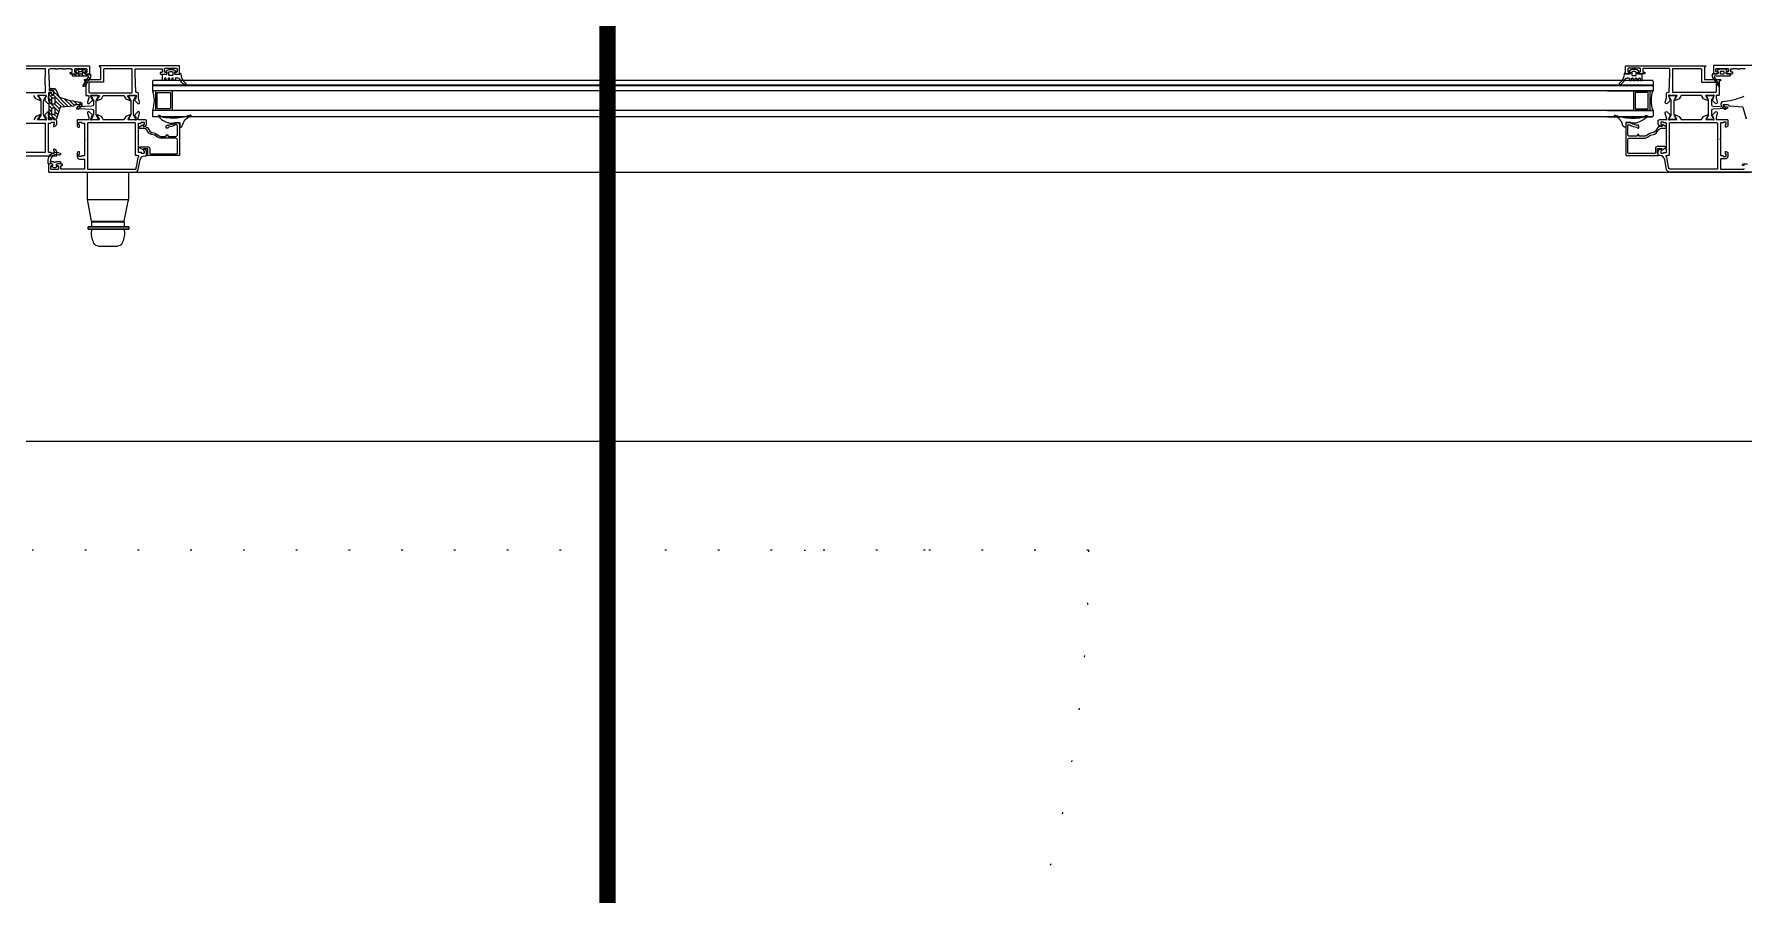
# Model space of a CAD drawing. Extents: x -9059 to 11889, y -1514 to 6575.
# Drawn here: x 3731.1 to 3835.6, y 3736.2 to 3788.8 of the extents above; entities that cross this region are included whole.
import ezdxf

# ---------------------------------------------------------------- set-up
doc = ezdxf.new("R2010")
doc.units = 0
doc.header["$LTSCALE"] = 25
doc.header["$MEASUREMENT"] = 0
doc.linetypes.add('DOT2', pattern=[0.125, 0, -0.125])
doc.linetypes.add('HIDDEN2', pattern=[4.7625, 3.175, -1.5875])
doc.layers.get('0').update_dxf_attribs({"color": 9, "lineweight": 9})
for name, color, linetype, lineweight in [('06D', 9, 'Continuous', 9), ('10', 9, 'Continuous', 9), ('15', 9, 'Continuous', 9), ('20', 9, 'DOT2', 9), ('21', 9, 'Continuous', 9)]:
    doc.layers.add(name, color=color, linetype=linetype, lineweight=lineweight)

# ---------------------------------------------------------------- blocks, each defined once
blk = doc.blocks.new('P-AH-01-101')
at = {"layer": '20'}
blk.add_lwpolyline([(-82.83, -6.65), (-3.58, -6.65)], dxfattribs=at)
at = {"layer": '20', "ltscale": 20}
for points in [[(-2.83, -6.65), (-72.83, -6.65)], [(-72.83, -6.65), (-3.58, -6.65)]]:
    blk.add_lwpolyline(points, dxfattribs=at)
at = {"layer": '20'}
blk.add_arc((-2.83, -6.65), 80, 180.0002, 269.9998, dxfattribs=at)
blk = doc.blocks.new('P-DOG-PORSCHE')
at = {"layer": '06D', "lineweight": 25, "ltscale": 0.5}
h = blk.add_hatch(dxfattribs=at)
h.set_pattern_fill('ANSI31', color=256, scale=0.05, angle=450, style=0)
h.set_pattern_definition([(225, (-191.06147, 133.83068), (-0.1122532, 0.1122532), [])])
edge = h.paths.add_edge_path(flags=16)
edge.add_arc((-9.78, 2.49), 0.025, 270, 360)
edge.add_line((-9.75, 2.49), (-9.75, 2.59))
edge.add_arc((-9.78, 2.59), 0.025, 0, 90)
edge.add_line((-9.78, 2.61), (-9.96, 2.61))
edge.add_arc((-9.96, 2.59), 0.025, 90, 180)
edge.add_line((-9.98, 2.59), (-9.98, 2.49))
edge.add_arc((-9.96, 2.49), 0.025, 180, 270)
edge.add_line((-9.96, 2.46), (-9.78, 2.46))
edge = h.paths.add_edge_path()
edge.add_arc((-9.58, 2.49), 0.035, 180, 270, ccw=False)
edge.add_line((-9.62, 2.49), (-9.62, 2.57))
edge.add_arc((-9.6, 2.57), 0.015, 137.8308, 180, ccw=False)
edge.add_line((-9.61, 2.58), (-9.57, 2.63))
edge.add_arc((-9.6, 2.65), 0.04, 316.3869, 422.9563)
edge.add_line((-9.58, 2.69), (-9.67, 2.73))
edge.add_arc((-9.75, 2.58), 0.175, 62.9563, 90)
edge.add_line((-9.75, 2.75), (-9.98, 2.75))
edge.add_arc((-9.98, 2.58), 0.175, 90, 117.0437)
edge.add_line((-10.06, 2.73), (-10.15, 2.69))
edge.add_arc((-10.13, 2.65), 0.04, 117.0437, 223.6131)
edge.add_line((-10.16, 2.63), (-10.12, 2.58))
edge.add_arc((-10.13, 2.57), 0.015, 0, 42.1692, ccw=False)
edge.add_line((-10.12, 2.57), (-10.12, 2.49))
edge.add_arc((-10.15, 2.49), 0.035, 270, 360, ccw=False)
edge.add_line((-10.15, 2.46), (-10.43, 2.46))
edge.add_arc((-10.43, 2.42), 0.04, 90, 180)
edge.add_line((-10.47, 2.42), (-10.47, 2.27))
edge.add_arc((-10.42, 2.27), 0.05, 180, 220.0348)
edge.add_line((-10.46, 2.24), (-10.09, 1.71))
edge.add_arc((-10.06, 1.73), 0.04, 220.0348, 393.0043)
edge.add_line((-10.02, 1.75), (-10.34, 2.26))
edge.add_arc((-10.29, 2.29), 0.06, 33.8544, 213.0043, ccw=False)
edge.add_line((-10.24, 2.33), (-9.4, 2.33))
edge.add_arc((-9.4, 2.37), 0.04, 270, 360)
edge.add_line((-9.36, 2.37), (-9.36, 2.42))
edge.add_arc((-9.4, 2.42), 0.04, 360, 450)
edge.add_line((-9.4, 2.46), (-9.58, 2.46))
h = blk.add_hatch(dxfattribs=at)
h.set_pattern_fill('ANSI31', color=256, scale=0.05, style=0)
h.set_pattern_definition([(225, (-8.60164, -248.68329), (0.1122532, -0.1122532), [])])
h.paths.add_polyline_path([(-9.73, 0.31), (-9.91, 0.49, -0.203536), (-9.94, 0.56), (-9.94, 0.64, -0.380587), (-9.86, 0.74, 0.061836), (-8.6, 1.04, 0.189764), (-8.54, 1.09), (-8.35, 1.52, -0.285747), (-8.26, 1.58), (-7.97, 1.58, -0.414214), (-7.95, 1.56), (-7.95, 1.47, -0.414214), (-7.97, 1.45), (-8.19, 1.45, 0.414214), (-8.22, 1.41), (-8.22, 1.22, 0.414214), (-8.2, 1.2), (-8.12, 1.2, 0.414214), (-8.09, 1.22), (-8.09, 1.26, -0.414214), (-8.06, 1.29), (-8, 1.29, -0.296563), (-7.98, 1.28), (-7.92, 1.14, -0.104779), (-7.9, 1.07), (-7.9, 0.99, 0.081633), (-7.9, 0.01), (-7.9, -0.07, -0.104779), (-7.92, -0.14), (-7.98, -0.28, -0.296563), (-8, -0.29), (-8.06, -0.29, -0.414214), (-8.09, -0.26), (-8.09, -0.23, 0.414214), (-8.12, -0.2), (-8.2, -0.2, 0.414214), (-8.22, -0.23), (-8.22, -0.29, -0.414214), (-8.25, -0.31), (-8.34, -0.31, -0.328426), (-8.39, -0.28), (-8.61, 0.43, 0.309555), (-8.63, 0.44), (-9.44, 0.5, -0.394287), (-9.45, 0.52, 0.364538), (-9.5, 0.57, 0.068684), (-9.8, 0.58, 0.950368), (-9.79, 0.54, -0.000002), (-9.79, 0.54), (-9.64, 0.39, -0.999219)])
h.paths.add_polyline_path([(-8.29, 0.64), (-8.29, 0.98, -0.414214), (-8.26, 1.01), (-8.13, 1.01, -0.414214), (-8.1, 0.98), (-8.1, 0.64, -0.414214), (-8.13, 0.61), (-8.26, 0.61, -0.414214)], flags=16)
h.paths.add_polyline_path([(-8.26, 0.39), (-8.13, 0.39, -0.414214), (-8.1, 0.36), (-8.1, 0.02, -0.414214), (-8.13, -0.01), (-8.26, -0.01, -0.414214), (-8.29, 0.02), (-8.29, 0.36, -0.414214)], flags=16)
for p, q in [((-12.78, -3.54), (-12.78, -5.15)), ((-10.28, -5.15), (-10.28, -3.54)), ((-12.78, -5.24), (-10.29, -5.24)), ((-12.53, -6.54), (-12.77, -5.32)), ((-10.53, -6.54), (-10.3, -5.32)), ((-12.8, -6.88), (-10.33, -6.88)), ((-12.8, -6.88, 0), (-10.33, -6.88, 0)), ((-10.33, -7.03), (-12.8, -7.03)), ((-10.33, -7.03, 0), (-12.8, -7.03, 0)), ((-10.53, -6.54), (-12.53, -6.54)), ((-12.53, -6.58), (-12.53, -6.88)), ((-10.53, -6.58), (-12.53, -6.58)), ((-12.53, -6.58, 0), (-12.53, -6.88, 0)), ((-10.53, -6.58, 0), (-12.53, -6.58, 0)), ((-12.53, -7.03), (-12.53, -7.17)), ((-12.53, -7.03, 0), (-12.53, -7.17, 0)), ((-10.53, -6.58), (-10.53, -6.88)), ((-10.53, -6.58, 0), (-10.53, -6.88, 0)), ((-10.53, -7.03), (-10.53, -7.17)), ((-10.53, -7.03, 0), (-10.53, -7.17, 0)), ((-10.95, -8.06, 0), (-12.12, -8.06, 0))]:
    blk.add_line(p, q, dxfattribs=at)
for points in [[(-15.98, 2.47, -0.220745), (-16.29, 1.88, 0.651907), (-16.23, 1.81, 0.176952), (-15.94, 2.13, -0.281357), (-15.8, 2.21), (-15.72, 2.21), (-15.7, 2.21), (-15.7, 2.21), (-15.69, 2.21), (-15.68, 2.21), (-15.67, 2.21), (-15.67, 2.2), (-15.66, 2.19), (-15.66, 2.19), (-15.65, 2.18), (-15.65, 2.16), (-15.65, 2.09), (-15.65, 2.09), (-15.65, 2.08), (-15.65, 2.08), (-15.65, 2.08), (-15.65, 2.08), (-15.64, 2.07), (-15.64, 2.07), (-15.64, 2.07), (-15.63, 2.07), (-15.55, 2.07), (-15.55, 2.07), (-15.55, 2.07), (-15.54, 2.07), (-15.54, 2.07), (-15.54, 2.08), (-15.54, 2.08), (-15.53, 2.08), (-15.53, 2.08), (-15.53, 2.09), (-15.53, 2.16), (-15.53, 2.17), (-15.53, 2.18), (-15.53, 2.19), (-15.52, 2.19), (-15.52, 2.2), (-15.51, 2.21), (-15.5, 2.21), (-15.5, 2.21), (-15.48, 2.21), (-15.48, 2.21), (-15.47, 2.21), (-15.46, 2.21), (-15.45, 2.21), (-15.45, 2.2), (-15.44, 2.19), (-15.44, 2.19), (-15.43, 2.18), (-15.43, 2.16), (-15.43, 2.09), (-15.43, 2.09), (-15.43, 2.08), (-15.43, 2.08), (-15.43, 2.08), (-15.43, 2.08), (-15.42, 2.07), (-15.42, 2.07), (-15.42, 2.07), (-15.41, 2.07), (-15.33, 2.07), (-15.33, 2.07), (-15.33, 2.07), (-15.32, 2.07), (-15.32, 2.07), (-15.32, 2.08), (-15.32, 2.08), (-15.31, 2.08), (-15.31, 2.08), (-15.31, 2.09), (-15.31, 2.16), (-15.31, 2.17), (-15.31, 2.18), (-15.31, 2.19), (-15.3, 2.19), (-15.3, 2.2), (-15.29, 2.21), (-15.28, 2.21), (-15.28, 2.21), (-15.26, 2.21), (-15.26, 2.21), (-15.25, 2.21), (-15.24, 2.21), (-15.23, 2.21), (-15.23, 2.2), (-15.22, 2.19), (-15.22, 2.19), (-15.21, 2.18), (-15.21, 2.16), (-15.21, 2.09), (-15.21, 2.09), (-15.21, 2.08), (-15.21, 2.08), (-15.21, 2.08), (-15.21, 2.08), (-15.2, 2.07), (-15.2, 2.07), (-15.2, 2.07), (-15.19, 2.07), (-15.11, 2.07), (-15.11, 2.07), (-15.11, 2.07), (-15.1, 2.07), (-15.1, 2.07), (-15.1, 2.08), (-15.1, 2.08), (-15.09, 2.08), (-15.09, 2.08), (-15.09, 2.09), (-15.09, 2.16), (-15.09, 2.17), (-15.09, 2.18), (-15.09, 2.19), (-15.08, 2.19), (-15.08, 2.2), (-15.07, 2.21), (-15.06, 2.21), (-15.06, 2.21), (-15.04, 2.21), (-15.04, 2.21), (-15.03, 2.21), (-15.02, 2.21), (-15.01, 2.21), (-15.01, 2.2), (-15, 2.19), (-15, 2.19), (-14.99, 2.18), (-14.99, 2.16), (-14.99, 2.09), (-14.99, 2.09), (-14.99, 2.08), (-14.99, 2.08), (-14.99, 2.08), (-14.99, 2.08), (-14.98, 2.07), (-14.98, 2.07), (-14.98, 2.07), (-14.97, 2.07), (-14.89, 2.07), (-14.89, 2.07), (-14.89, 2.07), (-14.88, 2.07), (-14.88, 2.07), (-14.88, 2.08), (-14.88, 2.08), (-14.87, 2.08), (-14.87, 2.08), (-14.87, 2.09), (-14.87, 2.43, 0.414214), (-14.9, 2.46), (-15.13, 2.46, -0.414214), (-15.16, 2.49), (-15.16, 2.55, -0.291535), (-15.15, 2.57), (-15.1, 2.59, 0.613042), (-15.1, 2.65), (-15.22, 2.72, 0.127095), (-15.28, 2.73), (-15.48, 2.73, 0.127095), (-15.55, 2.72), (-15.66, 2.66, 0.585233), (-15.66, 2.59), (-15.61, 2.56, -0.167811), (-15.6, 2.55), (-15.6, 2.49, -0.414214), (-15.63, 2.46), (-15.93, 2.46), (-15.93, 2.52, 0.394677), (-15.98, 2.47)], [(-7.9, 0.01, -0.081633), (-7.9, 0.99), (-7.9, 1.07, 0.104779), (-7.92, 1.14), (-7.98, 1.28, 0.296563), (-8, 1.29), (-8.06, 1.29, 0.414214), (-8.09, 1.26), (-8.09, 1.22, -0.414214), (-8.12, 1.2), (-8.2, 1.2, -0.414214), (-8.22, 1.22), (-8.22, 1.41, -0.414214), (-8.19, 1.45), (-7.97, 1.45, 0.414214), (-7.95, 1.47), (-7.95, 1.56, 0.414214), (-7.97, 1.58), (-8.26, 1.58, 0.285747), (-8.35, 1.52), (-8.54, 1.09, -0.189764), (-8.6, 1.04, -0.061836), (-9.86, 0.74, 0.380587), (-9.94, 0.64), (-9.94, 0.56, 0.203536), (-9.91, 0.49), (-9.73, 0.31, 0.999219), (-9.64, 0.39), (-9.79, 0.54, -0.950364), (-9.8, 0.58, -0.068684), (-9.5, 0.57, -0.364538), (-9.45, 0.52, 0.394287), (-9.44, 0.5), (-8.63, 0.44, -0.309555), (-8.61, 0.43), (-8.39, -0.28, 0.328426), (-8.34, -0.31), (-8.25, -0.31, 0.414214), (-8.22, -0.29), (-8.22, -0.23, -0.414214), (-8.2, -0.2), (-8.12, -0.2, -0.414214), (-8.09, -0.23), (-8.09, -0.26, 0.414214), (-8.06, -0.29), (-8, -0.29, 0.296563), (-7.98, -0.28), (-7.92, -0.14, 0.104779), (-7.9, -0.07), (-7.9, 0.01)]]:
    blk.add_lwpolyline(points, format="xyb", dxfattribs=at)
for points in [[(-9.58, 2.46, -0.414214), (-9.62, 2.49), (-9.62, 2.57, -0.186103), (-9.61, 2.58), (-9.57, 2.63, 0.501687), (-9.58, 2.69), (-9.67, 2.73, 0.118551), (-9.75, 2.75), (-9.98, 2.75, 0.118551), (-10.06, 2.73), (-10.15, 2.69, 0.501687), (-10.16, 2.63), (-10.12, 2.58, -0.186103), (-10.12, 2.57), (-10.12, 2.49, -0.414214), (-10.15, 2.46), (-10.43, 2.46, 0.414214), (-10.47, 2.42), (-10.47, 2.27, 0.176484), (-10.46, 2.24), (-10.09, 1.71, 0.940455), (-10.02, 1.75), (-10.34, 2.26, -0.992608), (-10.24, 2.33), (-9.4, 2.33, 0.414214), (-9.36, 2.37), (-9.36, 2.42, 0.414214), (-9.4, 2.46)], [(-9.78, 2.46, 0.414214), (-9.75, 2.49), (-9.75, 2.59, 0.414214), (-9.78, 2.61), (-9.96, 2.61, 0.414214), (-9.98, 2.59), (-9.98, 2.49, 0.414214), (-9.96, 2.46)], [(-13.12, 0.88), (-13.22, 1.07, -0.131652), (-13.23, 1.08), (-13.23, 1.11, -0.414214), (-13.2, 1.14), (-12.84, 1.14, -0.414214), (-12.81, 1.11), (-12.81, 1.08, -0.131652), (-12.81, 1.07), (-12.92, 0.88, 0.131652), (-12.93, 0.83), (-12.93, -0.02, 0.131652), (-12.92, -0.07), (-12.81, -0.25, -0.131652), (-12.81, -0.27), (-12.81, -0.29, -0.414214), (-12.84, -0.32), (-13.2, -0.32, -0.414214), (-13.23, -0.29), (-13.23, -0.27, -0.131652), (-13.22, -0.25), (-13.12, -0.07, 0.131652), (-13.1, -0.02), (-13.1, 0.83, 0.131652)], [(-10.55, 0.32, 0.403142), (-10.65, 0.22), (-10.65, -0.02, 0.131652), (-10.63, -0.07), (-10.53, -0.25, -0.131652), (-10.52, -0.27), (-10.52, -0.29, -0.414214), (-10.55, -0.32), (-10.91, -0.32, -0.414214), (-10.94, -0.29), (-10.94, -0.27, -0.131652), (-10.94, -0.25), (-10.83, -0.07, 0.131652), (-10.82, -0.02), (-10.82, 0.83, 0.131652), (-10.83, 0.88), (-10.94, 1.07, -0.131652), (-10.94, 1.08), (-10.94, 1.11, -0.414214), (-10.91, 1.14), (-10.55, 1.14, -0.414214), (-10.52, 1.11), (-10.52, 1.08, -0.131652), (-10.53, 1.07), (-10.63, 0.88, 0.131652), (-10.65, 0.83), (-10.65, 0.59, 0.403142), (-10.55, 0.49), (-9.69, 0.46, -0.962756), (-9.69, 0.36)], [(-7.43, -0.02, 0.131652), (-7.42, -0.07), (-7.31, -0.25, -0.131652), (-7.31, -0.27), (-7.31, -0.29, -0.414214), (-7.34, -0.32), (-7.7, -0.32, -0.414214), (-7.73, -0.29), (-7.73, -0.27, -0.131652), (-7.72, -0.25), (-7.62, -0.07, 0.131652), (-7.6, -0.02), (-7.6, 0.83, 0.131652), (-7.62, 0.88), (-7.72, 1.07, -0.131652), (-7.73, 1.08), (-7.73, 1.11, -0.414214), (-7.7, 1.14), (-7.34, 1.14, -0.414214), (-7.31, 1.11), (-7.31, 1.08, -0.131652), (-7.31, 1.07), (-7.42, 0.88, 0.131652), (-7.43, 0.83)], [(-8.29, 0.64, 0.414214), (-8.26, 0.61), (-8.13, 0.61, 0.414214), (-8.1, 0.64), (-8.1, 0.98, 0.414214), (-8.13, 1.01), (-8.26, 1.01, 0.414214), (-8.29, 0.98)], [(-15.92, -0.53), (-15.92, -0.75, -0.414214), (-15.95, -0.78), (-15.98, -0.78, -0.356389), (-16.08, -0.7, 0.262181), (-16.6, -0.11, -0.316752), (-16.62, -0.08, -0.499585), (-16.58, -0.05, 0.048291), (-16.02, -0.2, 0.086497), (-14.92, -0.19, 0.16681), (-14.7, -0.08, -0.169383), (-14.68, -0.07), (-14.66, -0.06, -0.513067), (-14.62, -0.13, -0.159858), (-15.19, -0.51, -0.178819), (-15.56, -0.53), (-15.58, -0.52, 0.13005), (-15.63, -0.5), (-15.89, -0.5, 0.414214)]]:
    blk.add_lwpolyline(points, format="xyb", close=True, dxfattribs=at)
at = {"layer": '06D'}
for points in [[(-13.18, -3.54), (-111.94, -3.53)], [(-118, -20), (-2, -20)]]:
    blk.add_lwpolyline(points, dxfattribs=at)
at = {"layer": '06D', "lineweight": 25, "ltscale": 0.5, "elevation": 0}
blk.add_lwpolyline([(-10.33, -6.88), (-12.8, -6.88), (-12.8, -7.03), (-10.33, -7.03)], close=True, dxfattribs=at)
at = {"layer": '06D', "lineweight": 25, "ltscale": 0.5}
for centre, radius, start, end in [((-11.88, -5.15), 0.9, 180, 190.8855), ((-11.18, -5.15), 0.9, 349.1145, 0), ((-11.14, -7.27, 0), 1.4, 176.0974, 206.7398), ((-11.93, -7.27, 0), 1.4, 333.2602, 3.9026), ((-12.12, -7.76, 0), 0.3, 206.7398, 270), ((-10.95, -7.76, 0), 0.3, 270, 333.2602)]:
    blk.add_arc(centre, radius, start, end, dxfattribs=at)
at = {"layer": '10', "lineweight": 25, "ltscale": 0.5}
for p, q in [((-103.22, 1.44), (-106, 1.44)), ((-104.8, 1.44), (-104.8, 0.24)), ((-15.45, 1.44), (-15.45, 0.24)), ((-14.45, 1.44), (-14.45, 0.24)), ((-103.22, 0.24), (-106, 0.24)), ((-103.22, -0.16), (-105.95, -0.16)), ((-103.22, -0.16), (-105.49, -0.16))]:
    blk.add_line(p, q, dxfattribs=at)
for points in [[(-117.69, 2.98), (-109.71, 2.98, -0.414214), (-109.7, 2.97), (-109.7, 2.49, -0.414214), (-109.71, 2.48), (-109.93, 2.48, -0.414214), (-110, 2.55), (-110, 2.57, -0.414214), (-109.99, 2.58), (-109.89, 2.58, 0.414214), (-109.84, 2.63), (-109.84, 2.75, 0.414214), (-109.89, 2.8), (-110.56, 2.8, 0.414214), (-110.61, 2.75), (-110.61, 2.63, 0.414214), (-110.56, 2.58), (-110.46, 2.58, -0.414214), (-110.45, 2.57), (-110.45, 2.55, -0.414214), (-110.52, 2.48), (-110.83, 2.48, -0.414214), (-110.88, 2.53), (-110.88, 2.58), (-110.78, 2.58, 0.414214), (-110.75, 2.61), (-110.75, 2.78), (-110.88, 2.78), (-110.88, 2.79), (-111.15, 2.79), (-111.15, 2.78), (-111.3, 2.78), (-111.3, 2.79), (-111.63, 2.79)], [(-106.94, 1.34, -0.459137), (-106.98, 1.37), (-107.03, 2.47), (-107.03, 2.74, -0.414214), (-106.98, 2.79), (-105.4, 2.79, -0.414214), (-105.37, 2.76), (-105.37, 2.6, -0.414214), (-105.4, 2.57), (-105.5, 2.57), (-105.5, 2.52, 0.414214), (-105.45, 2.47), (-105.14, 2.47, 0.414214), (-105.07, 2.54), (-105.07, 2.56, 0.414214), (-105.08, 2.57), (-105.18, 2.57, -0.414214), (-105.23, 2.62), (-105.23, 2.77, -0.414214), (-105.18, 2.82), (-104.51, 2.82, -0.414214), (-104.46, 2.77), (-104.46, 2.62, -0.414214), (-104.51, 2.57), (-104.61, 2.57, 0.414214), (-104.62, 2.56), (-104.62, 2.54, 0.414214), (-104.55, 2.47), (-104.33, 2.47, 0.414214), (-104.32, 2.48), (-104.32, 2.96, 0.414214), (-104.33, 2.97), (-109.19, 2.97, 0.535184), (-109.22, 2.93), (-109.2, 2.89), (-109.17, 2.89, -0.414214), (-109.14, 2.86), (-109.14, 2.15, -0.414214), (-109.17, 2.12), (-110.11, 2.12, 0.535184), (-110.14, 2.08), (-110.13, 2.06, 0.302776), (-110.1, 2.04), (-110.07, 2.04, -0.414214), (-110.04, 2.01), (-110.04, 1.18, 0.414214), (-110.01, 1.15), (-109.89, 1.15, -0.414214), (-109.86, 1.12), (-109.86, 1), (-109.93, 0.74, 0.700084), (-109.82, 0.66), (-109.8, 0.68), (-109.63, 0.85, 0.607471), (-109.65, 0.91, -0.283637), (-109.67, 0.93), (-109.72, 1.11, -1.229391), (-109.67, 1.15), (-109.2, 1.15), (-109.36, 0.88, 0.859449), (-109.33, 0.85), (-109.08, 0.95), (-108.96, 1.15), (-107.72, 1.15), (-107.6, 0.95), (-107.35, 0.85, 0.859449), (-107.32, 0.88), (-107.48, 1.15), (-107.01, 1.15, -1.229391), (-106.96, 1.11), (-107.01, 0.93, -0.283637), (-107.03, 0.91, 0.607471), (-107.05, 0.85), (-106.88, 0.68), (-106.86, 0.66, 0.700084), (-106.75, 0.74), (-106.82, 1), (-106.82, 1.25, 0.474196), (-106.94, 1.34)], [(-104.24, 2.47, 0.220745), (-103.93, 1.88, -0.651907), (-103.98, 1.81, -0.176952), (-104.28, 2.13, 0.281357), (-104.42, 2.22), (-104.5, 2.22), (-104.51, 2.22), (-104.52, 2.22), (-104.53, 2.21), (-104.54, 2.21), (-104.54, 2.21), (-104.55, 2.2), (-104.55, 2.19), (-104.56, 2.19), (-104.56, 2.18), (-104.56, 2.17), (-104.56, 2.09), (-104.56, 2.09), (-104.56, 2.08), (-104.57, 2.08), (-104.57, 2.08), (-104.57, 2.08), (-104.57, 2.07), (-104.57, 2.07), (-104.58, 2.07), (-104.58, 2.07), (-104.66, 2.07), (-104.67, 2.07), (-104.67, 2.07), (-104.67, 2.07), (-104.68, 2.07), (-104.68, 2.08), (-104.68, 2.08), (-104.68, 2.08), (-104.68, 2.08), (-104.68, 2.09), (-104.68, 2.17), (-104.68, 2.17), (-104.69, 2.18), (-104.69, 2.19), (-104.69, 2.19), (-104.7, 2.2), (-104.7, 2.21), (-104.71, 2.21), (-104.72, 2.21), (-104.73, 2.22), (-104.74, 2.22), (-104.75, 2.21), (-104.76, 2.21), (-104.76, 2.21), (-104.77, 2.2), (-104.77, 2.19), (-104.78, 2.19), (-104.78, 2.18), (-104.78, 2.17), (-104.78, 2.09), (-104.78, 2.09), (-104.78, 2.08), (-104.79, 2.08), (-104.79, 2.08), (-104.79, 2.08), (-104.79, 2.07), (-104.79, 2.07), (-104.8, 2.07), (-104.8, 2.07), (-104.88, 2.07), (-104.89, 2.07), (-104.89, 2.07), (-104.89, 2.07), (-104.9, 2.07), (-104.9, 2.08), (-104.9, 2.08), (-104.9, 2.08), (-104.9, 2.08), (-104.9, 2.09), (-104.9, 2.17), (-104.9, 2.17), (-104.91, 2.18), (-104.91, 2.19), (-104.91, 2.19), (-104.92, 2.2), (-104.92, 2.21), (-104.93, 2.21), (-104.94, 2.21), (-104.95, 2.22), (-104.96, 2.22), (-104.97, 2.21), (-104.98, 2.21), (-104.98, 2.21), (-104.99, 2.2), (-104.99, 2.19), (-105, 2.19), (-105, 2.18), (-105, 2.17), (-105, 2.09), (-105, 2.09), (-105, 2.08), (-105.01, 2.08), (-105.01, 2.08), (-105.01, 2.08), (-105.01, 2.07), (-105.01, 2.07), (-105.02, 2.07), (-105.02, 2.07), (-105.1, 2.07), (-105.11, 2.07), (-105.11, 2.07), (-105.11, 2.07), (-105.12, 2.07), (-105.12, 2.08), (-105.12, 2.08), (-105.12, 2.08), (-105.12, 2.08), (-105.12, 2.09), (-105.12, 2.17), (-105.12, 2.17), (-105.13, 2.18), (-105.13, 2.19), (-105.13, 2.19), (-105.14, 2.2), (-105.14, 2.21), (-105.15, 2.21), (-105.16, 2.21), (-105.17, 2.22), (-105.18, 2.22), (-105.19, 2.21), (-105.2, 2.21), (-105.2, 2.21), (-105.21, 2.2), (-105.21, 2.19), (-105.22, 2.19), (-105.22, 2.18), (-105.22, 2.17), (-105.22, 2.09), (-105.22, 2.09), (-105.22, 2.08), (-105.23, 2.08), (-105.23, 2.08), (-105.23, 2.08), (-105.23, 2.07), (-105.23, 2.07), (-105.24, 2.07), (-105.24, 2.07), (-105.32, 2.07), (-105.33, 2.07), (-105.33, 2.07), (-105.33, 2.07), (-105.34, 2.07), (-105.34, 2.08), (-105.34, 2.08), (-105.34, 2.08), (-105.34, 2.08), (-105.34, 2.09), (-105.34, 2.43, -0.414214), (-105.31, 2.46), (-105.08, 2.46, 0.414214), (-105.05, 2.49), (-105.05, 2.55, 0.291535), (-105.06, 2.57), (-105.11, 2.59, -0.613042), (-105.11, 2.65), (-105, 2.72, -0.127095), (-104.93, 2.73), (-104.73, 2.73, -0.127095), (-104.67, 2.72), (-104.56, 2.66, -0.585233), (-104.56, 2.59), (-104.61, 2.57, 0.167811), (-104.61, 2.55), (-104.61, 2.49, 0.414214), (-104.58, 2.46), (-104.29, 2.46), (-104.29, 2.52, -0.394677), (-104.24, 2.47)], [(-13.28, 1.34, 0.459137), (-13.24, 1.37), (-13.19, 2.46), (-13.19, 2.73, 0.414214), (-13.24, 2.78), (-14.82, 2.78, 0.414214), (-14.85, 2.75), (-14.85, 2.59, 0.414214), (-14.82, 2.56), (-14.72, 2.56), (-14.72, 2.51, -0.414214), (-14.77, 2.46), (-15.08, 2.46, -0.414214), (-15.15, 2.53), (-15.15, 2.55, -0.414214), (-15.14, 2.56), (-15.04, 2.56, 0.414214), (-14.99, 2.61), (-14.99, 2.76, 0.414214), (-15.04, 2.81), (-15.71, 2.81, 0.414214), (-15.76, 2.76), (-15.76, 2.61, 0.414214), (-15.71, 2.56), (-15.61, 2.56, -0.414214), (-15.6, 2.55), (-15.6, 2.53, -0.414214), (-15.67, 2.46), (-15.89, 2.46, -0.414214), (-15.9, 2.47), (-15.9, 2.95, -0.414214), (-15.89, 2.96), (-11.02, 2.96, -0.535184), (-11, 2.93), (-11.02, 2.89), (-11.05, 2.89, 0.414214), (-11.08, 2.86), (-11.08, 2.14, 0.414214), (-11.05, 2.11), (-10.1, 2.11, -0.535184), (-10.08, 2.08), (-10.09, 2.05, -0.302776), (-10.12, 2.04), (-10.15, 2.04, 0.414214), (-10.18, 2.01), (-10.18, 1.17, -0.414214), (-10.21, 1.14), (-10.33, 1.14, 0.414214), (-10.36, 1.11), (-10.36, 1), (-10.29, 0.74, -0.700084), (-10.39, 0.66), (-10.41, 0.68), (-10.58, 0.85, -0.607471), (-10.57, 0.91, 0.283637), (-10.54, 0.93), (-10.49, 1.11, 1.229391), (-10.54, 1.14), (-11.02, 1.14), (-10.86, 0.88, -0.859449), (-10.89, 0.85), (-11.13, 0.94), (-11.25, 1.14), (-12.5, 1.14), (-12.62, 0.94), (-12.87, 0.85, -0.859449), (-12.9, 0.88), (-12.73, 1.14), (-13.21, 1.14, 1.229391), (-13.26, 1.11), (-13.21, 0.93, 0.283637), (-13.19, 0.91, -0.607471), (-13.17, 0.85), (-13.34, 0.68), (-13.36, 0.66, -0.700084), (-13.47, 0.74), (-13.4, 1), (-13.4, 1.24, -0.474196), (-13.28, 1.34)], [(-2.41, 2.96), (-10.39, 2.96, 0.414214), (-10.4, 2.95), (-10.4, 2.47, 0.414214), (-10.39, 2.46), (-10.17, 2.46, 0.414214), (-10.1, 2.53), (-10.1, 2.55, 0.414214), (-10.11, 2.56), (-10.21, 2.56, -0.414214), (-10.26, 2.61), (-10.26, 2.73, -0.414214), (-10.21, 2.78), (-9.54, 2.78, -0.414214), (-9.49, 2.73), (-9.49, 2.61, -0.414214), (-9.54, 2.56), (-9.64, 2.56, 0.414214), (-9.65, 2.55), (-9.65, 2.53, 0.414214), (-9.58, 2.46), (-9.27, 2.46, 0.414214), (-9.22, 2.51), (-9.22, 2.56), (-9.32, 2.56, -0.414214), (-9.35, 2.59), (-9.35, 2.76), (-9.22, 2.76), (-9.22, 2.77), (-8.95, 2.77), (-8.95, 2.76), (-8.8, 2.76), (-8.8, 2.77), (-8.47, 2.77), (-8.47, 2.76), (-8.32, 2.76), (-8.32, 2.77), (-8, 2.77, -0.425337), (-7.9, 2.67), (-7.95, 1.48, -0.403083), (-7.98, 1.45), (-8.1, 1.45, 0.414214), (-8.22, 1.33), (-8.22, 1.24, 0.414214), (-8.12, 1.14), (-8.11, 1.14, 0.414214), (-8.1, 1.15), (-8.1, 1.3, -0.414214), (-8.07, 1.33), (-7.93, 1.33, -0.414214), (-7.9, 1.3), (-7.9, 1), (-7.97, 0.74, 0.700084), (-7.86, 0.66), (-7.84, 0.68), (-7.67, 0.85, 0.607471), (-7.69, 0.91, -0.283637), (-7.71, 0.93), (-7.76, 1.11, -1.229391), (-7.71, 1.14), (-7.23, 1.14), (-7.4, 0.88, 0.859449), (-7.37, 0.85), (-7.12, 0.94), (-7, 1.14)], [(-111.55, 1.11, 0.189764), (-111.5, 1.06, 0.061836), (-110.24, 0.75, -0.380587), (-110.15, 0.65), (-110.15, 0.57, -0.203536), (-110.18, 0.5), (-110.37, 0.32, -0.999219), (-110.45, 0.4), (-110.3, 0.55, 0.950364), (-110.3, 0.59, 0.068684), (-110.6, 0.58, 0.364538), (-110.64, 0.53, -0.394287), (-110.66, 0.51), (-111.46, 0.45, 0.309555), (-111.49, 0.44), (-111.7, -0.27, -0.328426)], [(-111.57, -3.16, -0.414214), (-111.54, -3.13), (-111.47, -3.13), (-111.47, -3.08, 0.414214), (-111.52, -3.03), (-111.77, -3.03, 0.414214)], [(-112.29, -3.53), (-107.02, -3.53, 0.363975), (-106.82, -3.37), (-106.72, -2.78, -0.36397), (-106.42, -2.53), (-106.35, -2.53, 0.414214), (-106.32, -2.5), (-106.32, -2.28, 0.414214), (-106.47, -2.13), (-106.51, -2.13, 0.414214), (-106.52, -2.14), (-106.52, -2.21, 0.366034), (-106.49, -2.24, -0.365977), (-106.47, -2.26), (-106.47, -2.35, -0.414214), (-106.5, -2.38), (-106.61, -2.38, -0.365977), (-106.64, -2.36, 0.365977), (-106.67, -2.33), (-106.79, -2.33, -0.414214), (-106.82, -2.3), (-106.82, -1.46), (-106.85, -1.43), (-106.82, -1.4), (-106.82, -0.56, -0.414214), (-106.79, -0.53), (-106.67, -0.53, 0.365977), (-106.64, -0.51, -0.365977), (-106.61, -0.48), (-106.5, -0.48, -0.414214), (-106.47, -0.51), (-106.47, -0.6, -0.365977), (-106.49, -0.63, 0.366034), (-106.52, -0.66), (-106.52, -0.72, 0.414214), (-106.51, -0.73), (-106.47, -0.73, 0.414214), (-106.32, -0.58), (-106.32, -0.41, 0.414214), (-106.4, -0.33), (-106.82, -0.33, -0.493043), (-106.85, -0.3), (-106.75, 0.07, 0.700084), (-106.86, 0.15), (-106.88, 0.13), (-107.05, -0.04, 0.607471), (-107.03, -0.1, -0.283637), (-107.01, -0.12), (-106.96, -0.3, -1.229391), (-107.01, -0.33), (-107.43, -0.33, -0.585524), (-107.46, -0.29), (-107.32, -0.07, 0.713664), (-107.35, -0.04), (-107.6, -0.14), (-107.71, -0.32, -0.261412), (-107.73, -0.33), (-108.95, -0.33, -0.261412), (-108.97, -0.32), (-109.08, -0.14), (-109.33, -0.04, 0.713664), (-109.36, -0.07), (-109.22, -0.29, -0.585524), (-109.25, -0.33), (-109.67, -0.33, -1.229391), (-109.72, -0.3), (-109.67, -0.12, -0.283637), (-109.65, -0.1, 0.607471), (-109.63, -0.04), (-109.8, 0.13), (-109.82, 0.15, 0.700084), (-109.93, 0.07), (-109.86, -0.19), (-109.86, -0.3, -0.414214), (-109.89, -0.33), (-110.54, -0.33, 0.414214), (-110.57, -0.36), (-110.57, -0.68, 0.414222), (-110.47, -0.78), (-110.43, -0.78, 0.414214), (-110.42, -0.77), (-110.42, -0.66, 0.366034), (-110.44, -0.63, -0.365977), (-110.47, -0.6), (-110.47, -0.51, -0.414214), (-110.44, -0.48), (-110.33, -0.48, -0.365977), (-110.3, -0.51, 0.365977), (-110.27, -0.53), (-110.15, -0.53, -0.414214), (-110.12, -0.56), (-110.12, -1.5), (-110.09, -1.53), (-110.12, -1.56), (-110.12, -2.5, -0.414214), (-110.15, -2.53), (-110.27, -2.53, 0.365977), (-110.3, -2.56, -0.365977), (-110.33, -2.58), (-110.44, -2.58, -0.414214), (-110.47, -2.55), (-110.47, -2.46, -0.365977), (-110.44, -2.44, 0.366034), (-110.42, -2.41), (-110.42, -2.29, 0.414214), (-110.43, -2.28), (-110.47, -2.28, 0.414214), (-110.57, -2.38), (-110.57, -2.58, 0.414214), (-110.42, -2.73), (-110.15, -2.73, -0.414214), (-110.12, -2.76), (-110.12, -3.32, -0.414214), (-110.15, -3.35), (-111.54, -3.35, -0.414214), (-111.57, -3.32)], [(-4.41, -2.54), (-8.39, -2.54, -0.414214), (-8.4, -2.53), (-8.4, -2.29, -0.414214), (-8.25, -2.14), (-8.21, -2.14, -0.414214), (-8.2, -2.15), (-8.2, -2.21, -0.366034), (-8.22, -2.24, 0.365977), (-8.25, -2.27), (-8.25, -2.36, 0.414214), (-8.22, -2.39), (-8.11, -2.39, 0.365977), (-8.08, -2.36, -0.365977), (-8.05, -2.34), (-7.93, -2.34, 0.414214), (-7.9, -2.31), (-7.9, -1.47), (-7.87, -1.44), (-7.9, -1.41), (-7.9, -0.57, 0.414214), (-7.93, -0.54), (-8.05, -0.54, -0.365977), (-8.08, -0.51, 0.365977), (-8.11, -0.49), (-8.22, -0.49, 0.414214), (-8.25, -0.52), (-8.25, -0.61, 0.365977), (-8.22, -0.64, -0.366034), (-8.2, -0.66), (-8.2, -0.73, -0.414214), (-8.21, -0.74), (-8.25, -0.74, -0.414214), (-8.4, -0.59), (-8.4, -0.42, -0.414214), (-8.32, -0.34), (-8.25, -0.34, 0.414214), (-8.22, -0.31), (-8.22, -0.29, -0.414214), (-8.12, -0.19), (-8.11, -0.19, -0.414214), (-8.1, -0.2), (-8.1, -0.31, 0.414214), (-8.07, -0.34), (-7.93, -0.34, 0.414214), (-7.9, -0.31), (-7.9, -0.19), (-7.97, 0.07, -0.700084), (-7.86, 0.15), (-7.84, 0.13), (-7.67, -0.04, -0.607471), (-7.69, -0.1, 0.283637), (-7.71, -0.12), (-7.76, -0.31, 1.229391), (-7.71, -0.34), (-7.23, -0.34), (-7.39, -0.07, -0.713664), (-7.37, -0.04), (-7.12, -0.14), (-7, -0.34)]]:
    blk.add_lwpolyline(points, format="xyb", dxfattribs=at)
for points in [[(-110.51, 2.47, 0.414214), (-110.48, 2.5), (-110.48, 2.58, 0.186103), (-110.48, 2.59), (-110.52, 2.64, -0.501687), (-110.51, 2.7), (-110.42, 2.74, -0.118551), (-110.34, 2.76), (-110.11, 2.76, -0.118551), (-110.04, 2.74), (-109.95, 2.7, -0.501687), (-109.94, 2.64), (-109.98, 2.59, 0.186103), (-109.98, 2.58), (-109.98, 2.5, 0.414214), (-109.94, 2.47), (-109.66, 2.47, -0.414214), (-109.62, 2.43), (-109.62, 2.28, -0.176484), (-109.64, 2.25), (-110.01, 1.72, -0.940455), (-110.07, 1.77), (-109.76, 2.27, 0.992608), (-109.86, 2.34), (-110.69, 2.34, -0.414214), (-110.73, 2.38), (-110.73, 2.43, -0.414214), (-110.69, 2.47)], [(-110.32, 2.47, -0.414214), (-110.34, 2.5), (-110.34, 2.6, -0.414214), (-110.32, 2.62), (-110.14, 2.62, -0.414214), (-110.11, 2.6), (-110.11, 2.5, -0.414214), (-110.14, 2.47)], [(-108.97, 1.97), (-109.81, 1.97, 0.414214), (-109.86, 1.92), (-109.86, 1.38, 0.414214), (-109.81, 1.33), (-107.25, 1.33, 0.414214), (-107.2, 1.38), (-107.2, 2.79), (-108.91, 2.79, 0.414214), (-108.96, 2.74), (-108.96, 1.98, -0.414214)], [(-104.73, 2.6, -0.359904), (-104.7, 2.57), (-104.7, 2.39, -0.414214), (-104.73, 2.36), (-104.93, 2.36, -0.414214), (-104.96, 2.39), (-104.96, 2.57, -0.359904), (-104.94, 2.6, -0.094739)], [(-15.49, 2.6, 0.359904), (-15.51, 2.57), (-15.51, 2.39, 0.414214), (-15.48, 2.36), (-15.28, 2.36, 0.414214), (-15.25, 2.39), (-15.25, 2.57, 0.359904), (-15.28, 2.6, 0.094739)], [(-11.25, 1.96), (-10.41, 1.96, -0.414214), (-10.36, 1.91), (-10.36, 1.37, -0.414214), (-10.41, 1.32), (-12.97, 1.32, -0.414214), (-13.02, 1.37), (-13.02, 2.78), (-11.31, 2.78, -0.414214), (-11.26, 2.73), (-11.26, 1.97, 0.414214)], [(-109.67, 0.32, -0.403142), (-109.57, 0.22), (-109.57, -0.02, -0.131652), (-109.58, -0.07), (-109.69, -0.25, 0.131652), (-109.69, -0.27), (-109.69, -0.29, 0.414214), (-109.66, -0.32), (-109.3, -0.32, 0.414214), (-109.27, -0.29), (-109.27, -0.27, 0.131652), (-109.28, -0.25), (-109.39, -0.07, -0.131652), (-109.4, -0.02), (-109.4, 0.83, -0.131652), (-109.39, 0.88), (-109.28, 1.07, 0.131652), (-109.27, 1.08), (-109.27, 1.11, 0.414214), (-109.3, 1.14), (-109.66, 1.14, 0.414214), (-109.69, 1.11), (-109.69, 1.08, 0.131652), (-109.69, 1.07), (-109.58, 0.88, -0.131652), (-109.57, 0.83), (-109.57, 0.59, -0.403142), (-109.67, 0.49), (-110.52, 0.46, 0.962756), (-110.52, 0.36)], [(-107.28, -0.01, -0.131652), (-107.3, -0.06), (-107.4, -0.24, 0.131652), (-107.41, -0.26), (-107.41, -0.28, 0.414214), (-107.38, -0.31), (-107.02, -0.31, 0.414214), (-106.99, -0.28), (-106.99, -0.26, 0.131652), (-106.99, -0.24), (-107.1, -0.06, -0.131652), (-107.11, -0.01), (-107.11, 0.84, -0.131652), (-107.1, 0.89), (-106.99, 1.07, 0.131652), (-106.99, 1.09), (-106.99, 1.12, 0.414214), (-107.02, 1.15), (-107.38, 1.15, 0.414214), (-107.41, 1.12), (-107.41, 1.09, 0.131652), (-107.4, 1.07), (-107.3, 0.89, -0.131652), (-107.28, 0.84)], [(-107.1, 0.88), (-106.99, 1.07, 0.131652), (-106.99, 1.08), (-106.99, 1.11, 0.414214), (-107.02, 1.14), (-107.38, 1.14, 0.414214), (-107.41, 1.11), (-107.41, 1.08, 0.131652), (-107.4, 1.07), (-107.3, 0.88, -0.131652), (-107.28, 0.83), (-107.28, -0.02, -0.131652), (-107.3, -0.07), (-107.4, -0.25, 0.131652), (-107.41, -0.27), (-107.41, -0.29, 0.414214), (-107.38, -0.32), (-107.02, -0.32, 0.414214), (-106.99, -0.29), (-106.99, -0.27, 0.131652), (-106.99, -0.25), (-107.1, -0.07, -0.131652), (-107.11, -0.02), (-107.11, 0.83, -0.131652)], [(-105.7, 1.31, -0.414214), (-105.67, 1.34), (-104.93, 1.34, -0.414214), (-104.9, 1.31), (-104.9, 0.37, -0.414214), (-104.93, 0.34), (-105.67, 0.34, -0.414214), (-105.7, 0.37)], [(-14.55, 1.31, 0.414214), (-14.58, 1.34), (-15.32, 1.34, 0.414214), (-15.35, 1.31), (-15.35, 0.37, 0.414214), (-15.32, 0.34), (-14.58, 0.34, 0.414214), (-14.55, 0.37)], [(-13.55, -0.54, -0.365977), (-13.58, -0.51, 0.365977), (-13.61, -0.49), (-13.72, -0.49, 0.414214), (-13.75, -0.52), (-13.75, -0.61, 0.365977), (-13.72, -0.64, -0.366034), (-13.7, -0.66), (-13.7, -0.73, -0.414214), (-13.71, -0.74), (-13.75, -0.74, -0.414214), (-13.9, -0.59), (-13.9, -0.42, -0.414214), (-13.82, -0.34), (-13.4, -0.34, 0.493043), (-13.37, -0.3), (-13.47, 0.07, -0.700084), (-13.36, 0.15), (-13.34, 0.13), (-13.17, -0.04, -0.607471), (-13.19, -0.1, 0.283637), (-13.21, -0.12), (-13.26, -0.31, 1.229391), (-13.21, -0.34), (-12.79, -0.34, 0.585524), (-12.76, -0.29), (-12.89, -0.07, -0.713664), (-12.87, -0.04), (-12.62, -0.14), (-12.51, -0.32, 0.261412), (-12.48, -0.34), (-11.27, -0.34, 0.261412), (-11.24, -0.32), (-11.13, -0.14), (-10.88, -0.04, -0.713664), (-10.86, -0.07), (-10.99, -0.29, 0.585524), (-10.97, -0.34), (-10.54, -0.34, 1.229391), (-10.49, -0.31), (-10.54, -0.12, 0.283637), (-10.57, -0.1, -0.607471), (-10.58, -0.04), (-10.41, 0.13), (-10.39, 0.15, -0.700084), (-10.29, 0.07), (-10.36, -0.19), (-10.36, -0.31, 0.414214), (-10.33, -0.34), (-9.68, -0.34, -0.414214), (-9.65, -0.37), (-9.65, -0.69, -0.414222), (-9.75, -0.79), (-9.79, -0.79, -0.414214), (-9.8, -0.78), (-9.8, -0.66, -0.366034), (-9.77, -0.64, 0.365977), (-9.75, -0.61), (-9.75, -0.52, 0.414214), (-9.78, -0.49), (-9.89, -0.49, 0.365977), (-9.92, -0.51, -0.365977), (-9.95, -0.54), (-10.07, -0.54, 0.414214), (-10.1, -0.57), (-10.1, -1.51), (-10.13, -1.54), (-10.1, -1.57), (-10.1, -2.51, 0.414214), (-10.07, -2.54), (-9.95, -2.54, -0.365977), (-9.92, -2.56, 0.365977), (-9.89, -2.59), (-9.78, -2.59, 0.414214), (-9.75, -2.56), (-9.75, -2.47, 0.365977), (-9.77, -2.44, -0.366034), (-9.8, -2.41), (-9.8, -2.3, -0.414214), (-9.79, -2.29), (-9.75, -2.29, -0.414214), (-9.65, -2.39), (-9.65, -2.59, -0.414214), (-9.8, -2.74), (-10.07, -2.74, 0.414214), (-10.1, -2.77), (-10.1, -3.33, 0.414214), (-10.07, -3.36), (-8.68, -3.36, 0.414214), (-8.65, -3.33), (-8.65, -3.17, 0.414214), (-8.68, -3.14), (-8.75, -3.14), (-8.75, -3.09, -0.414214), (-8.7, -3.04), (-8.44, -3.04, -0.414214), (-8.37, -3.11), (-8.37, -3.13, -0.414214), (-8.38, -3.14), (-8.46, -3.14, 0.414214), (-8.51, -3.19), (-8.51, -3.33, 0.414214), (-8.46, -3.38), (-8.09, -3.38, 0.414214), (-8.04, -3.33), (-8.04, -3.19, 0.414214), (-8.09, -3.14), (-8.16, -3.14, -0.414214), (-8.17, -3.13), (-8.17, -3.11, -0.414214), (-8.1, -3.04), (-7.93, -3.04, -0.414214), (-7.9, -3.07), (-7.9, -3.51, -0.414214), (-7.93, -3.54), (-13.2, -3.54, -0.363975), (-13.39, -3.37), (-13.5, -2.78, 0.36397), (-13.79, -2.54), (-13.87, -2.54, -0.414214), (-13.9, -2.51), (-13.9, -2.29, -0.414214), (-13.75, -2.14), (-13.71, -2.14, -0.414214), (-13.7, -2.15), (-13.7, -2.21, -0.366034), (-13.72, -2.24, 0.365977), (-13.75, -2.27), (-13.75, -2.36, 0.414214), (-13.72, -2.39), (-13.61, -2.39, 0.365977), (-13.58, -2.36, -0.365977), (-13.55, -2.34), (-13.43, -2.34, 0.414214), (-13.4, -2.31), (-13.4, -1.47), (-13.37, -1.44), (-13.4, -1.41), (-13.4, -0.57, 0.414214), (-13.43, -0.54)], [(-8.29, 0.02, 0.414214), (-8.26, -0.01), (-8.13, -0.01, 0.414214), (-8.1, 0.02), (-8.1, 0.36, 0.414214), (-8.13, 0.39), (-8.26, 0.39, 0.414214), (-8.29, 0.36)], [(-107.02, -3.35, 0.207097), (-106.97, -3.33), (-106.97, -3.23), (-106.95, -3.23), (-106.87, -2.76, -0.106114), (-106.8, -2.58, 0.602221), (-106.82, -2.53), (-106.87, -2.53, -0.162278), (-106.93, -2.51), (-106.97, -2.51, -0.414214), (-107, -2.48), (-107, -0.56, 0.414214), (-107.05, -0.51), (-109.89, -0.51, 0.414214), (-109.94, -0.56), (-109.94, -3.35)], [(-105.14, -1.31), (-105.14, -1.27, -0.414214), (-105.11, -1.24), (-105.07, -1.24, -0.414214), (-105.04, -1.27), (-105.04, -1.29, 0.414214), (-104.99, -1.34), (-104.56, -1.34, 0.414214), (-104.46, -1.24), (-104.46, -0.69, 0.414214), (-104.51, -0.64), (-104.56, -0.64, 0.127567), (-104.59, -0.65, -0.09888), (-105.01, -0.79, 0.367727), (-105.04, -0.82, -0.399482), (-105.07, -0.84), (-105.11, -0.84, -0.414214), (-105.14, -0.81), (-105.14, -0.72, -0.400329), (-105.09, -0.67, 0.114933), (-104.65, -0.55, -0.127017), (-104.56, -0.52), (-104.37, -0.52, -0.414214), (-104.34, -0.55), (-104.34, -2.49, -0.414214), (-104.37, -2.52), (-106.29, -2.52, -0.414214), (-106.32, -2.49), (-106.32, -2.43, -0.414214), (-106.29, -2.4), (-106.27, -2.4), (-106.27, -2.1), (-106.54, -2.1), (-106.56, -2.14, -0.414214), (-106.6, -2.15), (-106.77, -2.05, -0.767327), (-106.75, -1.98), (-106.25, -1.98, -0.414214), (-106.15, -2.08), (-106.15, -2.35, 0.414214), (-106.1, -2.4), (-104.51, -2.4, 0.414214), (-104.46, -2.35), (-104.46, -1.56, 0.414214), (-104.56, -1.46), (-105.47, -1.46, -0.172094), (-105.67, -1.39, 0.126051), (-106.03, -1.23, -0.197455), (-106.24, -1.1), (-106.35, -0.94, 0.244698), (-106.49, -0.86), (-106.77, -0.86, -0.767327), (-106.8, -0.76), (-106.6, -0.65, -0.57735), (-106.56, -0.67), (-106.56, -0.74), (-106.49, -0.74, -0.244698), (-106.25, -0.87), (-106.15, -1.03, 0.197455), (-106.02, -1.11, -0.126051), (-105.6, -1.3, 0.178336), (-105.47, -1.34), (-105.17, -1.34, 0.414214)], [(-104.33, -0.53), (-104.33, -0.75, 0.414214), (-104.3, -0.78), (-104.26, -0.78, 0.356389), (-104.16, -0.7, -0.262181), (-103.65, -0.11, 0.316752), (-103.63, -0.08, 0.499585), (-103.66, -0.05, -0.048291), (-104.22, -0.19, -0.086497), (-105.32, -0.19, -0.16681), (-105.55, -0.08, 0.169383), (-105.57, -0.07), (-105.58, -0.06, 0.513067), (-105.63, -0.13, 0.159858), (-105.05, -0.51, 0.178819), (-104.68, -0.53), (-104.67, -0.52, -0.13005), (-104.62, -0.5), (-104.36, -0.5, -0.414214)], [(-15.1, -1.32), (-15.1, -1.28, 0.414214), (-15.13, -1.25), (-15.17, -1.25, 0.414214), (-15.2, -1.28), (-15.2, -1.3, -0.414214), (-15.25, -1.35), (-15.68, -1.35, -0.414214), (-15.78, -1.25), (-15.78, -0.7, -0.414214), (-15.73, -0.65), (-15.68, -0.65, -0.127567), (-15.65, -0.65, 0.09888), (-15.23, -0.79, -0.367727), (-15.2, -0.82, 0.399482), (-15.17, -0.85), (-15.13, -0.85, 0.414214), (-15.1, -0.82), (-15.1, -0.72, 0.400329), (-15.15, -0.67, -0.114933), (-15.59, -0.55, 0.127017), (-15.68, -0.53), (-15.87, -0.53, 0.414214), (-15.9, -0.56), (-15.9, -2.5, 0.414214), (-15.87, -2.53), (-13.95, -2.53, 0.414214), (-13.92, -2.5), (-13.92, -2.44, 0.414214), (-13.95, -2.41), (-13.97, -2.41), (-13.97, -2.11), (-13.7, -2.11), (-13.68, -2.14, 0.414214), (-13.64, -2.15), (-13.47, -2.05, 0.767327), (-13.49, -1.99), (-13.99, -1.99, 0.414214), (-14.09, -2.09), (-14.09, -2.36, -0.414214), (-14.14, -2.41), (-15.73, -2.41, -0.414214), (-15.78, -2.36), (-15.78, -1.57, -0.414214), (-15.68, -1.47), (-14.77, -1.47, 0.172094), (-14.57, -1.39, -0.126051), (-14.21, -1.23, 0.197455), (-14, -1.1), (-13.89, -0.94, -0.244698), (-13.75, -0.87), (-13.47, -0.87, 0.767327), (-13.44, -0.76), (-13.64, -0.65, 0.57735), (-13.68, -0.68), (-13.68, -0.75), (-13.75, -0.75, 0.244698), (-13.99, -0.87), (-14.1, -1.03, -0.197455), (-14.22, -1.11, 0.126051), (-14.64, -1.3, -0.178336), (-14.77, -1.35), (-15.07, -1.35, -0.414214)], [(-13.2, -3.36, -0.207097), (-13.25, -3.33), (-13.25, -3.24), (-13.27, -3.24), (-13.35, -2.76, 0.106114), (-13.42, -2.58, -0.602221), (-13.4, -2.54), (-13.35, -2.54, 0.162278), (-13.29, -2.52), (-13.25, -2.52, 0.414214), (-13.22, -2.49), (-13.22, -0.57, -0.414214), (-13.17, -0.52), (-10.33, -0.52, -0.414214), (-10.28, -0.57), (-10.28, -3.36)], [(-8.11, -3.16), (-8.17, -3.16), (-8.17, -3.08, -0.236068), (-8.09, -3.04), (-7.93, -3.04, 0.414214), (-7.88, -2.99), (-7.88, -2.81, 0.557109), (-8.6, -2.37, 0.284432), (-8.64, -2.43, 0.557109), (-8.53, -2.5, -0.59685), (-8.03, -2.86, -2.161979), (-8.07, -2.89), (-8.21, -2.89, -1), (-8.33, -2.89), (-8.59, -2.89, 0.414214), (-8.64, -2.94), (-8.64, -2.99, 0.414214), (-8.59, -3.04), (-8.44, -3.04, -0.236068), (-8.36, -3.08), (-8.36, -3.16), (-8.42, -3.16), (-8.42, -3.19, 0.323522), (-8.39, -3.24), (-8.3, -3.27, 0.019238), (-8.29, -3.27), (-8.25, -3.27, 0.019238), (-8.24, -3.27), (-8.15, -3.24, 0.323522), (-8.11, -3.19)]]:
    blk.add_lwpolyline(points, format="xyb", close=True, dxfattribs=at)
for points in [[(-7.71, 1.33), (-7.71, 1.8), (-7.7, 1.8), (-7.7, 2.3), (-7.71, 2.3), (-7.71, 2.77), (-5.09, 2.77), (-5.09, 2.3), (-5.1, 2.3), (-5.1, 1.8), (-5.09, 1.8), (-5.09, 1.33), (-6.32, 1.33), (-6.32, 1.35), (-6.47, 1.35), (-6.47, 1.33)], [(-7.7, -0.54), (-7.7, -2.34), (-5.1, -2.34), (-5.1, -0.54)]]:
    blk.add_lwpolyline(points, close=True, dxfattribs=at)
blk.add_arc((-110.44, -2.45), 0.03, 99.5941, 180, dxfattribs=at)
at = {"layer": '15', "lineweight": 25, "ltscale": 0.5}
for p, q in [((-106, 2.03), (-105.95, 2.07)), ((-106, 2.03), (-106, 1.44)), ((-106, 1.77), (-16.8, 1.77)), ((-106, 1.74), (-16.8, 1.74)), ((-105.98, 1.44), (-16.8, 1.44)), ((-105.95, 2.07), (-16.8, 2.07)), ((-105.8, 1.44), (-105.8, 0.24)), ((-17.02, 2.07), (-14.3, 2.07)), ((-17.02, 1.77), (-14.25, 1.77)), ((-17.02, 1.74), (-14.25, 1.74)), ((-17.02, 1.44), (-14.25, 1.44)), ((-14.25, 2.02), (-14.3, 2.07)), ((-14.25, 2.02), (-14.25, 1.44)), ((-106, 0.24), (-106, -0.11)), ((-105.98, 0.24), (-16.8, 0.24)), ((-17.02, 0.24), (-14.25, 0.24)), ((-14.25, 0.24), (-14.25, -0.11)), ((-106, -0.11), (-105.95, -0.16)), ((-105.98, -0.16), (-16.8, -0.16)), ((-17.02, -0.16), (-14.75, -0.16)), ((-17.02, -0.16), (-14.3, -0.16)), ((-14.25, -0.11), (-14.3, -0.16))]:
    blk.add_line(p, q, dxfattribs=at)
for centre, start, end in [((-107.75, 0.84), 341.0754, 18.9246), ((-12.5, 0.84), 161.0754, 198.9246)]:
    blk.add_arc(centre, 1.85, start, end, dxfattribs=at)

msp = doc.modelspace()

# ---------------------------------------------------------------- linework, layer by layer
at = {"layer": '21', "linetype": 'HIDDEN2', "ltscale": 0.1, "const_width": 1}
msp.add_lwpolyline([(3766.13, 3867.87), (3975.02, 3867.87), (3975.02, 3346.4), (3766.13, 3346.4)], close=True, dxfattribs=at)

# ---------------------------------------------------------------- block references
at = {"xscale": -1}
for name, p in [('P-DOG-PORSCHE', (3724.06, 3783.87)), ('P-AH-01-101', (3712.72, 3763.87))]:
    msp.add_blockref(name, p, dxfattribs=at)

doc.saveas('drawing.dxf')
